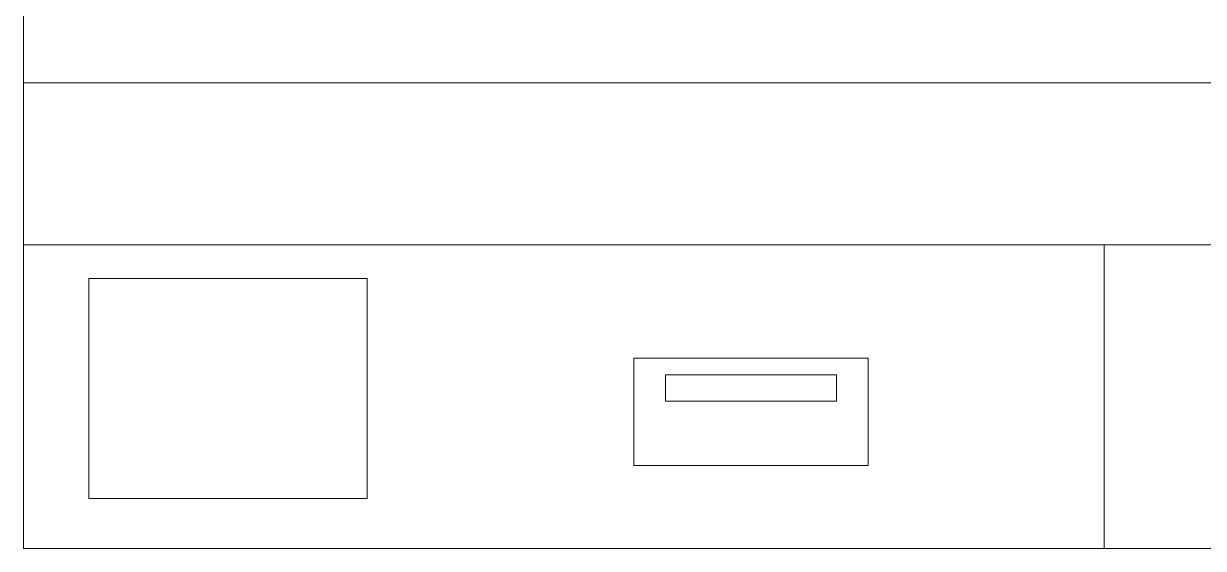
# Model space of a CAD drawing. Header units: millimetres. Extents: x 36 to 196, y -67 to 29.
# Drawn here: x 36 to 94.2, y -61 to -35.1 of the extents above; entities that cross this region are included whole.
import ezdxf

# ---------------------------------------------------------------- set-up
doc = ezdxf.new("R2010")
doc.units = ezdxf.units.MM
doc.header["$LTSCALE"] = 20
doc.layers.add('Ontwerplaag-1', color=7, linetype='Continuous')

msp = doc.modelspace()

# ---------------------------------------------------------------- linework, layer by layer
at = {"layer": 'Ontwerplaag-1', "color": 7, "linetype": 'Continuous', "lineweight": 5, "transparency": 33554687}
for p, q in [((36, 29), (36, -61)), ((36, 29), (36, -61)), ((36, -38), (196, -38)), ((36, -38), (196, -38)), ((196, -46), (36, -46)), ((196, -46), (36, -46)), ((89.333, -46), (89.333, -61)), ((36, -61), (196, -61)), ((36, -61), (196, -61))]:
    msp.add_line(p, q, dxfattribs=at)
at = {"layer": 'Ontwerplaag-1', "color": 7, "linetype": 'Continuous', "lineweight": 5, "transparency": 33554687, "flags": 128}
for points in [[(39.22, -47.665), (52.956, -47.665), (52.956, -58.539), (39.22, -58.539)], [(66.124, -51.606), (77.698, -51.606), (77.698, -56.904), (66.124, -56.904)], [(67.694, -52.428), (76.128, -52.428), (76.128, -53.722), (67.694, -53.722)]]:
    msp.add_lwpolyline(points, close=True, dxfattribs=at)

doc.saveas('drawing.dxf')
